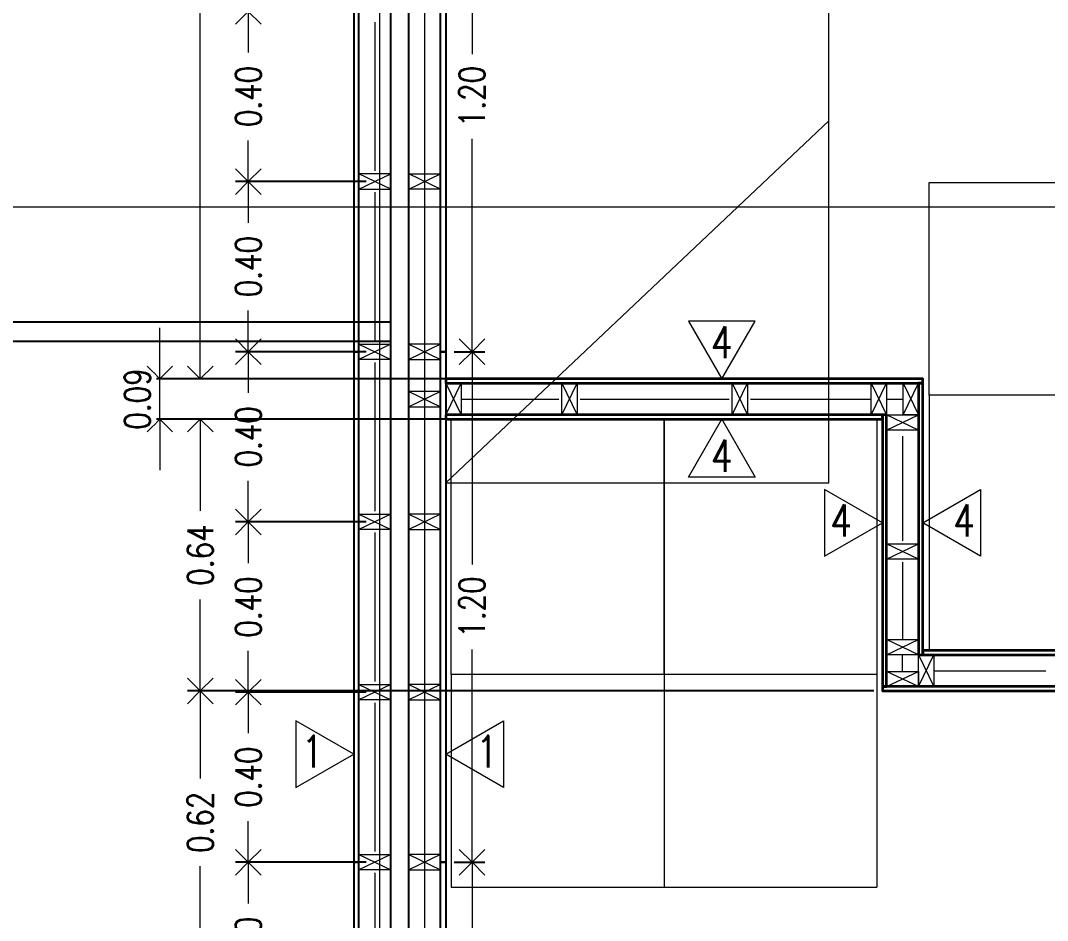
# Model space of a CAD drawing. Header units: metres. Extents: x -2 to 612, y -64 to 156.
# Drawn here: x 469.147 to 471.559, y 45.525 to 47.64 of the extents above; entities that cross this region are included whole.
import ezdxf

# ---------------------------------------------------------------- set-up
doc = ezdxf.new("R2010")
doc.units = ezdxf.units.M
doc.header["$LTSCALE"] = 5
doc.header["$MEASUREMENT"] = 0
doc.layers.get('0').update_dxf_attribs({"color": 30})
doc.layers.get('DEFPOINTS').update_dxf_attribs({"color": 210})
for name, color, linetype, lineweight in [('A-ANNO-DIMS', 3, 'Continuous', 18), ('A-ANNO-SYMB', 3, 'Continuous', 18), ('A-ANNO-TEXT', 3, 'Continuous', 18), ('A-DETL-MCUT', 4, 'Continuous', 25), ('A-ELEV-MBE2', 4, 'Continuous', 25), ('A-FURN', 8, 'Continuous', 18), ('A-SECT-MCUT', 7, 'Continuous', 35), ('A-WALL-PATT', 8, 'Continuous', 18), ('A-WALL-STUD', 3, 'Continuous', 18)]:
    doc.layers.add(name, color=color, linetype=linetype, lineweight=lineweight)
doc.styles.add('E-ROMANS', font='romans.shx', dxfattribs={"width": 0.8})
doc.dimstyles.new('E-0050_ARW_12', dxfattribs={"dimscale": 0.001, "dimtxt": 60, "dimasz": 60, "dimexe": 30, "dimexo": 20, "dimgap": 30, "dimtad": 0, "dimzin": 0, "dimdsep": 46, "dimtxsty": 'E-ROMANS', "dimblk": 'OPEN90', "dimcen": 30, "dimclrd": 256, "dimclre": 256, "dimclrt": 256, "dimadec": 0, "dimazin": 0, "dimtfac": 1, "dimtmove": 1, "dimatfit": 3, "dimldrblk": 'OPEN90', "dimfxl": 1, "dimtfill": 1, "dimtolj": 1, "dimtzin": 0, "dimlwd": -1, "dimarcsym": 0})

# ---------------------------------------------------------------- blocks, each defined once
blk = doc.blocks.new('_Open90')
at = {"color": 0, "linetype": 'ByBlock', "lineweight": -2}
for p, q in [((-0.5, 0.5), (0, 0)), ((0, 0), (-1, 0)), ((0, 0), (-0.5, -0.5))]:
    blk.add_line(p, q, dxfattribs=at)
blk = doc.blocks.new('*D1302')
at = {"layer": 'A-ANNO-DIMS', "lineweight": -2, "transparency": 16777216}
for p, q in [((470.1656, 45.6615), (470.2375, 45.6615)), ((470.1656, 44.4615), (470.2375, 44.4615))]:
    blk.add_line(p, q, dxfattribs=at)
at = {"layer": 'A-ANNO-DIMS', "transparency": 16777216}
for p, q in [((470.2075, 45.6015), (470.2075, 45.1613)), ((470.2075, 44.5215), (470.2075, 44.9618))]:
    blk.add_line(p, q, dxfattribs=at)
at = {"layer": 'DEFPOINTS', "color": 0, "transparency": 16777216}
for p in [(470.1456, 45.6615), (470.2075, 45.6615), (470.1456, 44.4615)]:
    blk.add_point(p, dxfattribs=at)
at = {"layer": 'A-ANNO-DIMS', "transparency": 16777216, "xscale": 0.06, "yscale": 0.06, "zscale": 0.06}
for p, rotation in [((470.2075, 45.6615), 90), ((470.2075, 44.4615), 270)]:
    blk.add_blockref('_Open90', p, dxfattribs=dict(at, rotation=rotation))
at = {"layer": 'A-ANNO-DIMS', "transparency": 16777216, "insert": (470.2075, 45.0615), "char_height": 0.06, "attachment_point": 5, "rotation": 90, "style": 'E-ROMANS', "bg_fill": 3, "box_fill_scale": 1.25, "bg_fill_color": 256, "bg_fill_true_color": 13158600, "bg_fill_transparency": 0}
blk.add_mtext('\\A1;1.20', dxfattribs=at)
blk = doc.blocks.new('*D1303')
at = {"layer": 'A-ANNO-DIMS', "lineweight": -2, "transparency": 16777216}
for p, q in [((470.1656, 46.8615), (470.2375, 46.8615)), ((470.1656, 45.6615), (470.2375, 45.6615))]:
    blk.add_line(p, q, dxfattribs=at)
at = {"layer": 'A-ANNO-DIMS', "transparency": 16777216}
for p, q in [((470.2075, 46.8015), (470.2075, 46.3613)), ((470.2075, 45.7215), (470.2075, 46.1618))]:
    blk.add_line(p, q, dxfattribs=at)
at = {"layer": 'DEFPOINTS', "color": 0, "transparency": 16777216}
for p in [(470.1456, 46.8615), (470.2075, 46.8615), (470.1456, 45.6615)]:
    blk.add_point(p, dxfattribs=at)
at = {"layer": 'A-ANNO-DIMS', "transparency": 16777216, "xscale": 0.06, "yscale": 0.06, "zscale": 0.06}
for p, rotation in [((470.2075, 46.8615), 90), ((470.2075, 45.6615), 270)]:
    blk.add_blockref('_Open90', p, dxfattribs=dict(at, rotation=rotation))
at = {"layer": 'A-ANNO-DIMS', "transparency": 16777216, "insert": (470.2075, 46.2615), "char_height": 0.06, "attachment_point": 5, "rotation": 90, "style": 'E-ROMANS', "bg_fill": 3, "box_fill_scale": 1.25, "bg_fill_color": 256, "bg_fill_true_color": 13158600, "bg_fill_transparency": 0}
blk.add_mtext('\\A1;1.20', dxfattribs=at)
blk = doc.blocks.new('*D1304')
at = {"layer": 'A-ANNO-DIMS', "lineweight": -2, "transparency": 16777216}
for p, q in [((470.1656, 48.0615), (470.2375, 48.0615)), ((470.1656, 46.8615), (470.2375, 46.8615))]:
    blk.add_line(p, q, dxfattribs=at)
at = {"layer": 'A-ANNO-DIMS', "transparency": 16777216}
for p, q in [((470.2075, 48.0015), (470.2075, 47.5613)), ((470.2075, 46.9215), (470.2075, 47.3618))]:
    blk.add_line(p, q, dxfattribs=at)
at = {"layer": 'DEFPOINTS', "color": 0, "transparency": 16777216}
for p in [(470.1456, 48.0615), (470.2075, 48.0615), (470.1456, 46.8615)]:
    blk.add_point(p, dxfattribs=at)
at = {"layer": 'A-ANNO-DIMS', "transparency": 16777216, "xscale": 0.06, "yscale": 0.06, "zscale": 0.06}
for p, rotation in [((470.2075, 48.0615), 90), ((470.2075, 46.8615), 270)]:
    blk.add_blockref('_Open90', p, dxfattribs=dict(at, rotation=rotation))
at = {"layer": 'A-ANNO-DIMS', "transparency": 16777216, "insert": (470.2075, 47.4615), "char_height": 0.06, "attachment_point": 5, "rotation": 90, "style": 'E-ROMANS', "bg_fill": 3, "box_fill_scale": 1.25, "bg_fill_color": 256, "bg_fill_true_color": 13158600, "bg_fill_transparency": 0}
blk.add_mtext('\\A1;1.20', dxfattribs=at)
blk = doc.blocks.new('*D737')
at = {"layer": 'A-ANNO-DIMS', "lineweight": -2, "transparency": 16777216}
for p, q in [((469.9591, 45.6615), (469.6517, 45.6615)), ((469.9591, 45.2615), (469.6517, 45.2615))]:
    blk.add_line(p, q, dxfattribs=at)
at = {"layer": 'A-ANNO-DIMS', "transparency": 16777216}
for p, q in [((469.6817, 45.6015), (469.6817, 45.5647)), ((469.6817, 45.3215), (469.6817, 45.3584))]:
    blk.add_line(p, q, dxfattribs=at)
at = {"layer": 'DEFPOINTS', "color": 0, "transparency": 16777216}
for p in [(469.6817, 45.6615), (469.9791, 45.6615), (469.9791, 45.2615)]:
    blk.add_point(p, dxfattribs=at)
at = {"layer": 'A-ANNO-DIMS', "transparency": 16777216, "xscale": 0.06, "yscale": 0.06, "zscale": 0.06}
for p, rotation in [((469.6817, 45.6615), 90), ((469.6817, 45.2615), 270)]:
    blk.add_blockref('_Open90', p, dxfattribs=dict(at, rotation=rotation))
at = {"layer": 'A-ANNO-DIMS', "transparency": 16777216, "insert": (469.6817, 45.4615), "char_height": 0.06, "attachment_point": 5, "rotation": 90, "style": 'E-ROMANS', "bg_fill": 3, "box_fill_scale": 1.25, "bg_fill_color": 256, "bg_fill_true_color": 13158600, "bg_fill_transparency": 0}
blk.add_mtext('\\A1;0.40', dxfattribs=at)
blk = doc.blocks.new('*D738')
at = {"layer": 'A-ANNO-DIMS', "lineweight": -2, "transparency": 16777216}
for p, q in [((469.9591, 46.0615), (469.6517, 46.0615)), ((469.9591, 45.6615), (469.6517, 45.6615))]:
    blk.add_line(p, q, dxfattribs=at)
at = {"layer": 'A-ANNO-DIMS', "transparency": 16777216}
for p, q in [((469.6817, 46.0015), (469.6817, 45.9647)), ((469.6817, 45.7215), (469.6817, 45.7584))]:
    blk.add_line(p, q, dxfattribs=at)
at = {"layer": 'DEFPOINTS', "color": 0, "transparency": 16777216}
for p in [(469.6817, 46.0615), (469.9791, 46.0615), (469.9791, 45.6615)]:
    blk.add_point(p, dxfattribs=at)
at = {"layer": 'A-ANNO-DIMS', "transparency": 16777216, "xscale": 0.06, "yscale": 0.06, "zscale": 0.06}
for p, rotation in [((469.6817, 46.0615), 90), ((469.6817, 45.6615), 270)]:
    blk.add_blockref('_Open90', p, dxfattribs=dict(at, rotation=rotation))
at = {"layer": 'A-ANNO-DIMS', "transparency": 16777216, "insert": (469.6817, 45.8615), "char_height": 0.06, "attachment_point": 5, "rotation": 90, "style": 'E-ROMANS', "bg_fill": 3, "box_fill_scale": 1.25, "bg_fill_color": 256, "bg_fill_true_color": 13158600, "bg_fill_transparency": 0}
blk.add_mtext('\\A1;0.40', dxfattribs=at)
blk = doc.blocks.new('*D739')
at = {"layer": 'A-ANNO-DIMS', "lineweight": -2, "transparency": 16777216}
for p, q in [((469.9591, 46.4615), (469.6517, 46.4615)), ((469.9591, 46.0615), (469.6517, 46.0615))]:
    blk.add_line(p, q, dxfattribs=at)
at = {"layer": 'A-ANNO-DIMS', "transparency": 16777216}
for p, q in [((469.6817, 46.4015), (469.6817, 46.3647)), ((469.6817, 46.1215), (469.6817, 46.1584))]:
    blk.add_line(p, q, dxfattribs=at)
at = {"layer": 'DEFPOINTS', "color": 0, "transparency": 16777216}
for p in [(469.6817, 46.4615), (469.9791, 46.4615), (469.9791, 46.0615)]:
    blk.add_point(p, dxfattribs=at)
at = {"layer": 'A-ANNO-DIMS', "transparency": 16777216, "xscale": 0.06, "yscale": 0.06, "zscale": 0.06}
for p, rotation in [((469.6817, 46.4615), 90), ((469.6817, 46.0615), 270)]:
    blk.add_blockref('_Open90', p, dxfattribs=dict(at, rotation=rotation))
at = {"layer": 'A-ANNO-DIMS', "transparency": 16777216, "insert": (469.6817, 46.2615), "char_height": 0.06, "attachment_point": 5, "rotation": 90, "style": 'E-ROMANS', "bg_fill": 3, "box_fill_scale": 1.25, "bg_fill_color": 256, "bg_fill_true_color": 13158600, "bg_fill_transparency": 0}
blk.add_mtext('\\A1;0.40', dxfattribs=at)
blk = doc.blocks.new('*D740')
at = {"layer": 'A-ANNO-DIMS', "lineweight": -2, "transparency": 16777216}
for p, q in [((469.9591, 46.8615), (469.6517, 46.8615)), ((469.9591, 46.4615), (469.6517, 46.4615))]:
    blk.add_line(p, q, dxfattribs=at)
at = {"layer": 'A-ANNO-DIMS', "transparency": 16777216}
for p, q in [((469.6817, 46.8015), (469.6817, 46.7647)), ((469.6817, 46.5215), (469.6817, 46.5584))]:
    blk.add_line(p, q, dxfattribs=at)
at = {"layer": 'DEFPOINTS', "color": 0, "transparency": 16777216}
for p in [(469.6817, 46.8615), (469.9791, 46.8615), (469.9791, 46.4615)]:
    blk.add_point(p, dxfattribs=at)
at = {"layer": 'A-ANNO-DIMS', "transparency": 16777216, "xscale": 0.06, "yscale": 0.06, "zscale": 0.06}
for p, rotation in [((469.6817, 46.8615), 90), ((469.6817, 46.4615), 270)]:
    blk.add_blockref('_Open90', p, dxfattribs=dict(at, rotation=rotation))
at = {"layer": 'A-ANNO-DIMS', "transparency": 16777216, "insert": (469.6817, 46.6615), "char_height": 0.06, "attachment_point": 5, "rotation": 90, "style": 'E-ROMANS', "bg_fill": 3, "box_fill_scale": 1.25, "bg_fill_color": 256, "bg_fill_true_color": 13158600, "bg_fill_transparency": 0}
blk.add_mtext('\\A1;0.40', dxfattribs=at)
blk = doc.blocks.new('*D741')
at = {"layer": 'A-ANNO-DIMS', "lineweight": -2, "transparency": 16777216}
for p, q in [((469.9591, 47.2614), (469.6517, 47.2614)), ((469.9591, 46.8615), (469.6517, 46.8615))]:
    blk.add_line(p, q, dxfattribs=at)
at = {"layer": 'A-ANNO-DIMS', "transparency": 16777216}
for p, q in [((469.6817, 47.2014), (469.6817, 47.1646)), ((469.6817, 46.9215), (469.6817, 46.9583))]:
    blk.add_line(p, q, dxfattribs=at)
at = {"layer": 'DEFPOINTS', "color": 0, "transparency": 16777216}
for p in [(469.6817, 47.2614), (469.9791, 47.2614), (469.9791, 46.8615)]:
    blk.add_point(p, dxfattribs=at)
at = {"layer": 'A-ANNO-DIMS', "transparency": 16777216, "xscale": 0.06, "yscale": 0.06, "zscale": 0.06}
for p, rotation in [((469.6817, 47.2614), 90), ((469.6817, 46.8615), 270)]:
    blk.add_blockref('_Open90', p, dxfattribs=dict(at, rotation=rotation))
at = {"layer": 'A-ANNO-DIMS', "transparency": 16777216, "insert": (469.6817, 47.0615), "char_height": 0.06, "attachment_point": 5, "rotation": 90, "style": 'E-ROMANS', "bg_fill": 3, "box_fill_scale": 1.25, "bg_fill_color": 256, "bg_fill_true_color": 13158600, "bg_fill_transparency": 0}
blk.add_mtext('\\A1;0.40', dxfattribs=at)
blk = doc.blocks.new('*D742')
at = {"layer": 'A-ANNO-DIMS', "lineweight": -2, "transparency": 16777216}
for p, q in [((469.9591, 47.6615), (469.6517, 47.6615)), ((469.9591, 47.2614), (469.6517, 47.2614))]:
    blk.add_line(p, q, dxfattribs=at)
at = {"layer": 'A-ANNO-DIMS', "transparency": 16777216}
for p, q in [((469.6817, 47.6015), (469.6817, 47.5646)), ((469.6817, 47.3214), (469.6817, 47.3583))]:
    blk.add_line(p, q, dxfattribs=at)
at = {"layer": 'DEFPOINTS', "color": 0, "transparency": 16777216}
for p in [(469.6817, 47.6615), (469.9791, 47.6615), (469.9791, 47.2614)]:
    blk.add_point(p, dxfattribs=at)
at = {"layer": 'A-ANNO-DIMS', "transparency": 16777216, "xscale": 0.06, "yscale": 0.06, "zscale": 0.06}
for p, rotation in [((469.6817, 47.6615), 90), ((469.6817, 47.2614), 270)]:
    blk.add_blockref('_Open90', p, dxfattribs=dict(at, rotation=rotation))
at = {"layer": 'A-ANNO-DIMS', "transparency": 16777216, "insert": (469.6817, 47.4615), "char_height": 0.06, "attachment_point": 5, "rotation": 90, "style": 'E-ROMANS', "bg_fill": 3, "box_fill_scale": 1.25, "bg_fill_color": 256, "bg_fill_true_color": 13158600, "bg_fill_transparency": 0}
blk.add_mtext('\\A1;0.40', dxfattribs=at)
blk = doc.blocks.new('*D1281')
at = {"layer": 'A-ANNO-DIMS', "lineweight": -2, "transparency": 16777216}
for p, q in [((471.1512, 46.0643), (469.5391, 46.0643)), ((470.1256, 45.4465), (469.5391, 45.4465))]:
    blk.add_line(p, q, dxfattribs=at)
at = {"layer": 'A-ANNO-DIMS', "transparency": 16777216}
for p, q in [((469.5691, 46.0043), (469.5691, 45.8586)), ((469.5691, 45.5065), (469.5691, 45.6523))]:
    blk.add_line(p, q, dxfattribs=at)
at = {"layer": 'DEFPOINTS', "color": 0, "transparency": 16777216}
for p in [(469.5691, 46.0643), (471.1712, 46.0643), (470.1456, 45.4465)]:
    blk.add_point(p, dxfattribs=at)
at = {"layer": 'A-ANNO-DIMS', "transparency": 16777216, "xscale": 0.06, "yscale": 0.06, "zscale": 0.06}
for p, rotation in [((469.5691, 46.0643), 90), ((469.5691, 45.4465), 270)]:
    blk.add_blockref('_Open90', p, dxfattribs=dict(at, rotation=rotation))
at = {"layer": 'A-ANNO-DIMS', "transparency": 16777216, "insert": (469.5691, 45.7554), "char_height": 0.06, "attachment_point": 5, "rotation": 90, "style": 'E-ROMANS', "bg_fill": 3, "box_fill_scale": 1.25, "bg_fill_color": 256, "bg_fill_true_color": 13158600, "bg_fill_transparency": 0}
blk.add_mtext('\\A1;0.62', dxfattribs=at)
blk = doc.blocks.new('*D1283')
at = {"layer": 'A-ANNO-DIMS', "lineweight": -2, "transparency": 16777216}
for p, q in [((471.1512, 46.7029), (469.5391, 46.7029)), ((471.1512, 46.0643), (469.5391, 46.0643))]:
    blk.add_line(p, q, dxfattribs=at)
at = {"layer": 'A-ANNO-DIMS', "transparency": 16777216}
for p, q in [((469.5691, 46.6429), (469.5691, 46.4879)), ((469.5691, 46.1243), (469.5691, 46.2793))]:
    blk.add_line(p, q, dxfattribs=at)
at = {"layer": 'DEFPOINTS', "color": 0, "transparency": 16777216}
for p in [(469.5691, 46.7029), (471.1712, 46.7029), (471.1712, 46.0643)]:
    blk.add_point(p, dxfattribs=at)
at = {"layer": 'A-ANNO-DIMS', "transparency": 16777216, "xscale": 0.06, "yscale": 0.06, "zscale": 0.06}
for p, rotation in [((469.5691, 46.7029), 90), ((469.5691, 46.0643), 270)]:
    blk.add_blockref('_Open90', p, dxfattribs=dict(at, rotation=rotation))
at = {"layer": 'A-ANNO-DIMS', "transparency": 16777216, "insert": (469.5691, 46.3836), "char_height": 0.06, "attachment_point": 5, "rotation": 90, "style": 'E-ROMANS', "bg_fill": 3, "box_fill_scale": 1.25, "bg_fill_color": 256, "bg_fill_true_color": 13158600, "bg_fill_transparency": 0}
blk.add_mtext('\\A1;0.64', dxfattribs=at)
blk = doc.blocks.new('*D1284')
at = {"layer": 'A-ANNO-DIMS', "transparency": 16777216}
for p, q in [((469.4741, 46.8579), (469.4741, 46.9179)), ((469.4741, 46.6429), (469.4741, 46.5829))]:
    blk.add_line(p, q, dxfattribs=at)
at = {"layer": 'A-ANNO-DIMS', "lineweight": -2, "transparency": 16777216}
for p, q in [((471.2462, 46.7979), (469.4441, 46.7979)), ((471.1512, 46.7029), (469.4441, 46.7029))]:
    blk.add_line(p, q, dxfattribs=at)
at = {"layer": 'DEFPOINTS', "color": 0, "transparency": 16777216}
for p in [(471.2662, 46.7979), (471.1712, 46.7029)]:
    blk.add_point(p, dxfattribs=at)
at = {"layer": 'A-ANNO-DIMS', "transparency": 16777216, "insert": (469.4211, 46.7504), "char_height": 0.06, "attachment_point": 5, "rotation": 90, "style": 'E-ROMANS', "bg_fill": 3, "box_fill_scale": 1.25, "bg_fill_color": 256, "bg_fill_true_color": 13158600, "bg_fill_transparency": 0}
blk.add_mtext('\\A1;0.09', dxfattribs=at)
at = {"layer": 'A-ANNO-DIMS', "transparency": 16777216}
blk.add_line((469.4741, 46.7029), (469.4741, 46.7979), dxfattribs=at)
at = {"layer": 'DEFPOINTS', "color": 0, "transparency": 16777216}
blk.add_point((469.4741, 46.7979), dxfattribs=at)
at = {"layer": 'A-ANNO-DIMS', "transparency": 16777216, "xscale": 0.06, "yscale": 0.06, "zscale": 0.06}
for p, rotation in [((469.4741, 46.7979), 270), ((469.4741, 46.7029), 90)]:
    blk.add_blockref('_Open90', p, dxfattribs=dict(at, rotation=rotation))
blk = doc.blocks.new('*D1285')
at = {"layer": 'A-ANNO-DIMS', "lineweight": -2, "transparency": 16777216}
for p, q in [((471.0256, 48.8035), (469.5391, 48.8035)), ((471.2462, 46.7979), (469.5391, 46.7979))]:
    blk.add_line(p, q, dxfattribs=at)
at = {"layer": 'A-ANNO-DIMS', "transparency": 16777216}
for p, q in [((469.5691, 48.7435), (469.5691, 47.897)), ((469.5691, 46.8579), (469.5691, 47.7044))]:
    blk.add_line(p, q, dxfattribs=at)
at = {"layer": 'DEFPOINTS', "color": 0, "transparency": 16777216}
for p in [(469.5691, 48.8035), (471.0456, 48.8035), (471.2662, 46.7979)]:
    blk.add_point(p, dxfattribs=at)
at = {"layer": 'A-ANNO-DIMS', "transparency": 16777216, "xscale": 0.06, "yscale": 0.06, "zscale": 0.06}
for p, rotation in [((469.5691, 48.8035), 90), ((469.5691, 46.7979), 270)]:
    blk.add_blockref('_Open90', p, dxfattribs=dict(at, rotation=rotation))
at = {"layer": 'A-ANNO-DIMS', "transparency": 16777216, "insert": (469.5691, 47.8007), "char_height": 0.06, "attachment_point": 5, "rotation": 90, "style": 'E-ROMANS', "bg_fill": 3, "box_fill_scale": 1.25, "bg_fill_color": 256, "bg_fill_true_color": 13158600, "bg_fill_transparency": 0}
blk.add_mtext('\\A1;2.01', dxfattribs=at)

msp = doc.modelspace()

# ---------------------------------------------------------------- linework, layer by layer
at = {"layer": 'A-ANNO-SYMB'}
for p, q in [((471.28137, 46.75931), (471.28137, 47.25931)), ((471.28137, 47.25931), (471.78137, 47.2593))]:
    msp.add_line(p, q, dxfattribs=at)
at = {"layer": 'A-ANNO-TEXT'}
msp.add_lwpolyline([(471.26625, 46.45931), (471.40211, 46.53775), (471.40211, 46.38087)], close=True, dxfattribs=at)
at = {"layer": 'A-DETL-MCUT'}
for points in [[(470.13361, 46.86154), (470.13361, 48.06154), (470.14561, 48.06154), (470.14561, 46.86154)], [(470.13361, 45.66154), (470.13361, 46.86154), (470.14561, 46.86154), (470.14561, 45.66154)], [(470.13361, 44.46154), (470.13361, 45.66154), (470.14561, 45.66154), (470.14561, 44.46154)]]:
    msp.add_lwpolyline(points, close=True, dxfattribs=at)
at = {"layer": 'A-ELEV-MBE2'}
msp.add_line((470.05861, 43.00954), (470.05862, 50.41353), dxfattribs=at)
at = {"layer": 'A-FURN'}
msp.add_line((471.25628, 46.07431), (471.25627, 46.07431), dxfattribs=at)
msp.add_lwpolyline([(471.78137, 46.15931), (471.78137, 46.75931), (471.28137, 46.75931), (471.28137, 46.15931)], close=True, dxfattribs=at)
at = {"layer": 'A-SECT-MCUT'}
for points in [[(471.25625, 46.14931), (471.26625, 46.14931), (471.26628, 46.78786), (471.25628, 46.78786)], [(471.17125, 46.07431), (471.18125, 46.07431), (471.18125, 46.71286), (471.17125, 46.71286)], [(471.26625, 46.15931), (471.26625, 46.14931), (472.30561, 46.14931), (472.30561, 46.15931)], [(471.17125, 46.07431), (471.17125, 46.06431), (472.38061, 46.06431), (472.38061, 46.07431)]]:
    msp.add_lwpolyline(points, close=True, dxfattribs=at)
at = {"layer": 'A-WALL-PATT', "ltscale": 0.1}
for p, q in [((471.21875, 46.11031), (471.21875, 46.14931)), ((471.29225, 46.11181), (471.55561, 46.11181))]:
    msp.add_line(p, q, dxfattribs=at)
msp.add_lwpolyline([(471.21875, 46.36687), (471.21875, 46.18531)], dxfattribs=at)
at = {"layer": 'A-WALL-STUD'}
for p, q in [((471.25625, 46.07431), (471.29225, 46.14931)), ((471.25625, 46.14931), (471.29225, 46.07431))]:
    msp.add_line(p, q, dxfattribs=at)
msp.add_lwpolyline([(471.25625, 46.07431), (471.25625, 46.14931), (471.29225, 46.14931), (471.29225, 46.07431)], close=True, dxfattribs=at)

# ---------------------------------------------------------------- texts
at = {"layer": 'A-ANNO-TEXT', "insert": (471.36315, 46.46496), "char_height": 0.075, "attachment_point": 5, "rotation": 359.99952, "style": 'E-ROMANS'}
msp.add_mtext('\\pi-0.45,l0.45,t0.45;4', dxfattribs=at)

# ---------------------------------------------------------------- dimensions: what is measured, and where the dimension line sits
at = {"layer": 'A-ANNO-DIMS'}
dim = msp.add_linear_dim(base=(469.68165, 45.66153), p1=(469.97907, 45.26153), p2=(469.97907, 45.66153), angle=90, dimstyle='E-0050_ARW_12', dxfattribs=at)
dim.commit()
dim.dimension.update_dxf_attribs({"geometry": '*D737', "text_midpoint": (469.68165, 45.46153)})

# ---------------------------------------------------------------- next in the draw order: dimensions: what is measured, and where the dimension line sits
for base, p1, p2, picture, middle in [((469.68165, 46.06153), (469.97907, 45.66153), (469.97906, 46.06153), '*D738', (469.68165, 45.86153)), ((470.20747, 45.66154), (470.14561, 44.46154), (470.14561, 45.66154), '*D1302', (470.20747, 45.06154))]:
    dim = msp.add_linear_dim(base=base, p1=p1, p2=p2, angle=90, dimstyle='E-0050_ARW_12', dxfattribs=at)
    dim.commit()
    dim.dimension.update_dxf_attribs({"geometry": picture, "text_midpoint": middle})

# ---------------------------------------------------------------- next in the draw order: dimensions: what is measured, and where the dimension line sits
for base, p1, p2, picture, middle in [((470.20747, 46.86154), (470.14561, 45.66154), (470.14561, 46.86154), '*D1303', (470.20747, 46.26154)), ((469.68165, 46.46153), (469.97906, 46.06153), (469.97906, 46.46153), '*D739', (469.68165, 46.26153))]:
    dim = msp.add_linear_dim(base=base, p1=p1, p2=p2, angle=90, dimstyle='E-0050_ARW_12', dxfattribs=at)
    dim.commit()
    dim.dimension.update_dxf_attribs({"geometry": picture, "text_midpoint": middle})

# ---------------------------------------------------------------- next in the draw order: linework, layer by layer
at = {"layer": 'A-SECT-MCUT'}
for points in [[(470.14561, 46.79786), (470.14561, 46.78786), (471.26625, 46.78786), (471.26625, 46.79786)], [(470.14561, 46.71286), (470.14561, 46.70286), (471.17125, 46.70286), (471.17125, 46.71286)]]:
    msp.add_lwpolyline(points, close=True, dxfattribs=at)

# ---------------------------------------------------------------- next in the draw order: dimensions: what is measured, and where the dimension line sits
at = {"layer": 'A-ANNO-DIMS'}
for base, p1, p2, picture, middle in [((470.20747, 48.06154), (470.14561, 46.86154), (470.14561, 48.06154), '*D1304', (470.20747, 47.46154)), ((469.68165, 46.86153), (469.97906, 46.46153), (469.97907, 46.86153), '*D740', (469.68165, 46.66153)), ((469.56906, 46.06431), (470.14561, 45.44654), (471.17125, 46.06431), '*D1281', (469.56906, 45.75543))]:
    dim = msp.add_linear_dim(base=base, p1=p1, p2=p2, angle=90, dimstyle='E-0050_ARW_12', dxfattribs=at)
    dim.commit()
    dim.dimension.update_dxf_attribs({"geometry": picture, "text_midpoint": middle})

# ---------------------------------------------------------------- next in the draw order: linework, layer by layer
at = {"layer": 'A-ANNO-SYMB'}
for p, q in [((470.15843, 45.60286), (470.65843, 45.60287)), ((470.65843, 45.60286), (471.15843, 45.60287))]:
    msp.add_line(p, q, dxfattribs=at)
at = {"layer": 'A-ANNO-TEXT'}
for points in [[(469.92957, 45.91574), (469.79371, 45.99418), (469.79371, 45.8373)], [(470.14561, 45.91574), (470.28147, 45.99418), (470.28147, 45.8373)]]:
    msp.add_lwpolyline(points, close=True, dxfattribs=at)
at = {"layer": 'A-DETL-MCUT'}
msp.add_lwpolyline([(469.94157, 44.46154), (469.94157, 45.66154), (469.92957, 45.66154), (469.92957, 44.46154)], close=True, dxfattribs=at)
at = {"layer": 'A-WALL-PATT', "ltscale": 0.1}
for p, q in [((469.97906, 46.03654), (469.97906, 45.68654)), ((470.09611, 46.03654), (470.09611, 45.68654)), ((469.97906, 45.63654), (469.97906, 45.28654)), ((470.09611, 45.63654), (470.09611, 45.28654))]:
    msp.add_line(p, q, dxfattribs=at)
at = {"layer": 'A-WALL-STUD'}
for p, q in [((469.94156, 45.67954), (470.01656, 45.64354)), ((470.01656, 45.67954), (469.94156, 45.64354)), ((470.13361, 45.67954), (470.05861, 45.64354)), ((470.05861, 45.67954), (470.13361, 45.64354))]:
    msp.add_line(p, q, dxfattribs=at)
for points in [[(469.94156, 45.67954), (470.01656, 45.67954), (470.01656, 45.64354), (469.94156, 45.64354)], [(470.13361, 45.67954), (470.05861, 45.67954), (470.05861, 45.64354), (470.13361, 45.64354)]]:
    msp.add_lwpolyline(points, close=True, dxfattribs=at)

# ---------------------------------------------------------------- next in the draw order: texts
at = {"layer": 'A-ANNO-TEXT', "char_height": 0.075, "attachment_point": 5, "style": 'E-ROMANS'}
for insert, rotation in [((469.83266, 45.92139), 0.00048), ((470.24251, 45.92139), 359.99952)]:
    msp.add_mtext('\\pi-0.45,l0.45,t0.45;1', dxfattribs=dict(at, insert=insert, rotation=rotation))

# ---------------------------------------------------------------- next in the draw order: dimensions: what is measured, and where the dimension line sits
at = {"layer": 'A-ANNO-DIMS'}
for base, p1, p2, picture, middle in [((469.68165, 47.26141), (469.97907, 46.86153), (469.97907, 47.26141), '*D741', (469.68165, 47.06147)), ((469.56906, 46.70286), (471.17125, 46.06431), (471.17125, 46.70286), '*D1283', (469.56906, 46.38358))]:
    dim = msp.add_linear_dim(base=base, p1=p1, p2=p2, angle=90, dimstyle='E-0050_ARW_12', dxfattribs=at)
    dim.commit()
    dim.dimension.update_dxf_attribs({"geometry": picture, "text_midpoint": middle})

# ---------------------------------------------------------------- next in the draw order: linework, layer by layer
at = {"layer": 'A-ANNO-SYMB'}
for p, q in [((470.15843, 46.10286), (470.15843, 45.60286)), ((470.65843, 46.10287), (470.65843, 45.60287)), ((470.65843, 46.10286), (470.65843, 45.60286)), ((471.15843, 46.10287), (471.15843, 45.60287))]:
    msp.add_line(p, q, dxfattribs=at)
at = {"layer": 'A-ANNO-TEXT'}
msp.add_lwpolyline([(471.17125, 46.45931), (471.03539, 46.53775), (471.03539, 46.38087)], close=True, dxfattribs=at)
at = {"layer": 'A-FURN'}
msp.add_line((470.14561, 46.55354), (471.04561, 46.55354), dxfattribs=at)
at = {"layer": 'A-WALL-PATT', "ltscale": 0.1}
for p, q in [((469.97906, 46.43654), (469.97906, 46.08654)), ((470.09611, 46.43654), (470.09611, 46.08654))]:
    msp.add_line(p, q, dxfattribs=at)
at = {"layer": 'A-WALL-STUD'}
for p, q in [((471.04561, 46.55354), (471.04561, 46.55354)), ((469.94156, 46.47954), (470.01656, 46.44354)), ((470.01656, 46.47954), (469.94156, 46.44354)), ((470.13361, 46.47954), (470.05861, 46.44354)), ((470.05861, 46.47954), (470.13361, 46.44354)), ((471.25625, 46.37387), (471.18125, 46.40987)), ((471.18125, 46.37387), (471.25625, 46.40987)), ((471.25625, 46.14931), (471.18125, 46.18531)), ((471.18125, 46.14931), (471.25625, 46.18531)), ((471.25625, 46.07431), (471.18125, 46.11031)), ((471.18125, 46.07431), (471.25625, 46.11031)), ((469.94156, 46.07954), (470.01656, 46.04354)), ((470.01656, 46.07954), (469.94156, 46.04354)), ((470.13361, 46.07954), (470.05861, 46.04354)), ((470.05861, 46.07954), (470.13361, 46.04354))]:
    msp.add_line(p, q, dxfattribs=at)
for points in [[(469.94156, 46.47954), (470.01656, 46.47954), (470.01656, 46.44354), (469.94156, 46.44354)], [(470.13361, 46.47954), (470.05861, 46.47954), (470.05861, 46.44354), (470.13361, 46.44354)], [(471.25625, 46.37387), (471.18125, 46.37387), (471.18125, 46.40987), (471.25625, 46.40987)], [(471.25625, 46.14931), (471.18125, 46.14931), (471.18125, 46.18531), (471.25625, 46.18531)], [(471.25625, 46.07431), (471.18125, 46.07431), (471.18125, 46.11031), (471.25625, 46.11031)], [(469.94156, 46.07954), (470.01656, 46.07954), (470.01656, 46.04354), (469.94156, 46.04354)], [(470.13361, 46.07954), (470.05861, 46.07954), (470.05861, 46.04354), (470.13361, 46.04354)]]:
    msp.add_lwpolyline(points, close=True, dxfattribs=at)

# ---------------------------------------------------------------- next in the draw order: texts
at = {"layer": 'A-ANNO-TEXT', "insert": (471.07435, 46.46496), "char_height": 0.075, "attachment_point": 5, "rotation": 0.00048, "style": 'E-ROMANS'}
msp.add_mtext('\\pi-0.45,l0.45,t0.45;4', dxfattribs=at)

# ---------------------------------------------------------------- next in the draw order: dimensions: what is measured, and where the dimension line sits
at = {"layer": 'A-ANNO-DIMS'}
dim = msp.add_linear_dim(base=(469.68165, 47.66153), p1=(469.97906, 47.26142), p2=(469.97906, 47.66153), angle=90, dimstyle='E-0050_ARW_12', dxfattribs=at)
dim.commit()
dim.dimension.update_dxf_attribs({"geometry": '*D742', "text_midpoint": (469.68165, 47.46147)})
dim = msp.add_linear_dim(base=(469.4740554255, 46.7978624938), p1=(471.1712493387, 46.7028624943), p2=(471.2662495207, 46.7978624938), angle=90, dimstyle='E-0050_ARW_12', dxfattribs=at)
dim.commit()
dim.dimension.update_dxf_attribs({"geometry": '*D1284', "text_midpoint": (469.4210787763, 46.750362494), "dimtype": 160})

# ---------------------------------------------------------------- next in the draw order: linework, layer by layer
at = {"layer": 'A-ANNO-TEXT'}
msp.add_lwpolyline([(470.7941, 46.70286), (470.87254, 46.567), (470.71566, 46.567)], close=True, dxfattribs=at)
at = {"layer": 'A-FURN'}
for points in [[(470.65843, 46.70286), (470.65843, 46.10286), (470.15843, 46.10286), (470.15843, 46.70286)], [(471.15843, 46.70286), (471.15843, 46.10286), (470.65843, 46.10286), (470.65843, 46.70286)]]:
    msp.add_lwpolyline(points, close=True, dxfattribs=at)
at = {"layer": 'A-WALL-PATT', "ltscale": 0.1}
for p, q in [((471.18128, 46.75036), (471.22028, 46.75036)), ((470.09611, 46.72536), (470.09611, 46.48654))]:
    msp.add_line(p, q, dxfattribs=at)
for points in [[(470.18361, 46.75036), (470.41127, 46.75036)], [(470.46127, 46.75036), (470.81127, 46.75036)], [(470.86127, 46.75036), (471.14528, 46.75036)], [(471.21878, 46.66287), (471.21875, 46.41687)]]:
    msp.add_lwpolyline(points, dxfattribs=at)
at = {"layer": 'A-WALL-STUD'}
for p, q in [((470.13361, 46.76836), (470.05861, 46.73236)), ((470.05861, 46.76836), (470.13361, 46.73236)), ((471.25625, 46.67686), (471.18125, 46.71286)), ((471.18125, 46.67686), (471.25625, 46.71286))]:
    msp.add_line(p, q, dxfattribs=at)
for points in [[(470.13361, 46.76836), (470.05861, 46.76836), (470.05861, 46.73236), (470.13361, 46.73236)], [(471.25625, 46.67686), (471.18125, 46.67686), (471.18125, 46.71286), (471.25625, 46.71286)]]:
    msp.add_lwpolyline(points, close=True, dxfattribs=at)

# ---------------------------------------------------------------- next in the draw order: texts
at = {"layer": 'A-ANNO-TEXT', "insert": (470.7941, 46.61711), "char_height": 0.075, "attachment_point": 5, "rotation": 359.99952, "style": 'E-ROMANS'}
msp.add_mtext('\\pi-0.45,l0.45,t0.45;4', dxfattribs=at)

# ---------------------------------------------------------------- next in the draw order: dimensions: what is measured, and where the dimension line sits
at = {"layer": 'A-ANNO-DIMS'}
dim = msp.add_linear_dim(base=(469.56906, 48.80354), p1=(471.26625, 46.79786), p2=(471.04561, 48.80354), angle=90, dimstyle='E-0050_ARW_12', dxfattribs=at)
dim.commit()
dim.dimension.update_dxf_attribs({"geometry": '*D1285', "text_midpoint": (469.56906, 47.8007)})

# ---------------------------------------------------------------- next in the draw order: linework, layer by layer
at = {"layer": 'A-ANNO-SYMB'}
for p, q in [((470.09611, 52.74904), (470.09611, 41.59435)), ((469.99107, 41.94594), (469.99107, 52.35044)), ((478.32254, 47.20104), (455.48822, 47.20104))]:
    msp.add_line(p, q, dxfattribs=at)
at = {"layer": 'A-ANNO-TEXT'}
msp.add_lwpolyline([(470.7941, 46.79786), (470.87254, 46.93372), (470.71566, 46.93372)], close=True, dxfattribs=at)
at = {"layer": 'A-DETL-MCUT'}
for points in [[(469.94157, 46.86154), (469.94157, 48.06154), (469.92957, 48.06154), (469.92957, 46.86154)], [(469.94157, 45.66154), (469.94157, 46.86154), (469.92957, 46.86154), (469.92957, 45.66154)]]:
    msp.add_lwpolyline(points, close=True, dxfattribs=at)
at = {"layer": 'A-ELEV-MBE2'}
for p, q in [((470.01657, 43.00954), (470.01657, 50.41348)), ((466.86656, 46.93152), (470.01657, 46.93153)), ((466.86656, 46.88652), (470.01657, 46.88653))]:
    msp.add_line(p, q, dxfattribs=at)
at = {"layer": 'A-FURN'}
for p, q in [((470.14561, 48.55354), (470.14561, 46.55354)), ((471.04561, 46.55354), (471.04561, 48.55354)), ((470.14561, 46.55354), (471.04561, 47.40455))]:
    msp.add_line(p, q, dxfattribs=at)
at = {"layer": 'A-WALL-PATT', "ltscale": 0.1}
for p, q in [((469.97906, 47.63654), (469.97906, 47.28654)), ((470.09611, 47.63654), (470.09611, 47.28654)), ((469.97906, 47.23643), (469.97906, 46.88643)), ((470.09611, 47.23643), (470.09611, 46.88643)), ((469.97906, 46.83654), (469.97906, 46.48654)), ((470.09611, 46.83654), (470.09611, 46.77536))]:
    msp.add_line(p, q, dxfattribs=at)
at = {"layer": 'A-WALL-STUD'}
for p, q in [((469.94156, 47.24343), (470.01656, 47.27943)), ((470.01656, 47.24343), (469.94156, 47.27943)), ((470.13361, 47.24343), (470.05861, 47.27943)), ((470.05861, 47.24343), (470.13361, 47.27943)), ((469.94156, 46.87954), (470.01656, 46.84354)), ((470.01656, 46.87954), (469.94156, 46.84354)), ((470.13361, 46.87954), (470.05861, 46.84354)), ((470.05861, 46.87954), (470.13361, 46.84354)), ((470.14561, 46.71286), (470.18161, 46.78786)), ((470.14561, 46.78786), (470.18161, 46.71286)), ((470.41827, 46.71286), (470.45427, 46.78786)), ((470.41827, 46.78786), (470.45427, 46.71286)), ((470.81827, 46.71286), (470.85427, 46.78786)), ((470.81827, 46.78786), (470.85427, 46.71286)), ((471.14528, 46.71286), (471.18128, 46.78786)), ((471.14528, 46.78786), (471.18128, 46.71286)), ((471.22028, 46.71286), (471.25628, 46.78786)), ((471.22028, 46.78786), (471.25628, 46.71286))]:
    msp.add_line(p, q, dxfattribs=at)
for points in [[(469.94156, 47.24343), (470.01656, 47.24343), (470.01656, 47.27943), (469.94156, 47.27943)], [(470.13361, 47.24343), (470.05861, 47.24343), (470.05861, 47.27943), (470.13361, 47.27943)], [(469.94156, 46.87954), (470.01656, 46.87954), (470.01656, 46.84354), (469.94156, 46.84354)], [(470.13361, 46.87954), (470.05861, 46.87954), (470.05861, 46.84354), (470.13361, 46.84354)], [(470.14561, 46.71286), (470.14561, 46.78786), (470.18161, 46.78786), (470.18161, 46.71286)], [(470.41827, 46.71286), (470.41827, 46.78786), (470.45427, 46.78786), (470.45427, 46.71286)], [(470.81827, 46.71286), (470.81827, 46.78786), (470.85427, 46.78786), (470.85427, 46.71286)], [(471.14528, 46.71286), (471.14528, 46.78786), (471.18128, 46.78786), (471.18128, 46.71286)], [(471.22028, 46.71286), (471.22028, 46.78786), (471.25628, 46.78786), (471.25628, 46.71286)]]:
    msp.add_lwpolyline(points, close=True, dxfattribs=at)

# ---------------------------------------------------------------- next in the draw order: texts
at = {"layer": 'A-ANNO-TEXT', "insert": (470.7941, 46.88361), "char_height": 0.075, "attachment_point": 5, "rotation": 0.00048, "style": 'E-ROMANS'}
msp.add_mtext('\\pi-0.45,l0.45,t0.45;4', dxfattribs=at)

doc.saveas('drawing.dxf')
